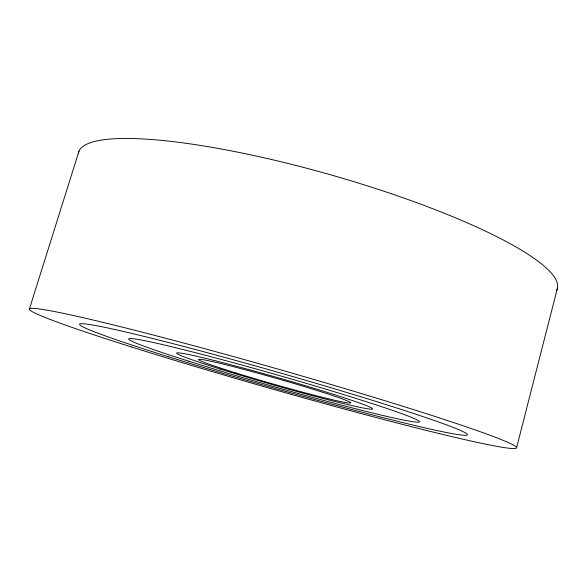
<?xml version="1.0" encoding="UTF-8"?>
<svg xmlns="http://www.w3.org/2000/svg" width="587" height="587" viewBox="0 0 587 587"><rect width="100%" height="100%" fill="white"/><g stroke="black" fill="none" stroke-linecap="round" stroke-linejoin="round"><path stroke-width="0.88" d="M516.589 447.698L557.496 287.894M29.453 308.828L79.003 151.101M78.313 153.508A248.888 47.378 15.9 0 1 333.614 175.674A248.888 47.378 15.9 0 1 556.395 290.8M235.402 372.818A79.245 3.162 15.9 0 0 350.821 402.865A79.245 3.162 15.9 0 0 237.625 367.763A79.245 3.162 15.9 0 0 235.402 372.818M220.866 369.245A101.83 4.065 15.9 0 0 372.444 409.044A101.83 4.065 15.9 0 0 230.684 364.725A101.83 4.065 15.9 0 0 220.866 369.245M188.765 361.21A151.233 6.075 15.9 0 0 418.744 422.126A151.233 6.075 15.9 0 0 214.651 357.696A151.233 6.075 15.9 0 0 188.765 361.21M168.242 356.698A201.605 8.159 15.9 0 0 467.149 434.982A201.605 8.159 15.9 0 0 185.066 346.807A201.605 8.159 15.9 0 0 168.242 356.698M131.334 346.924A253.313 10.353 15.9 0 0 515.452 448.424A253.313 10.353 15.9 0 0 172.057 339.946A253.313 10.353 15.9 0 0 131.334 346.924"/></g></svg>
